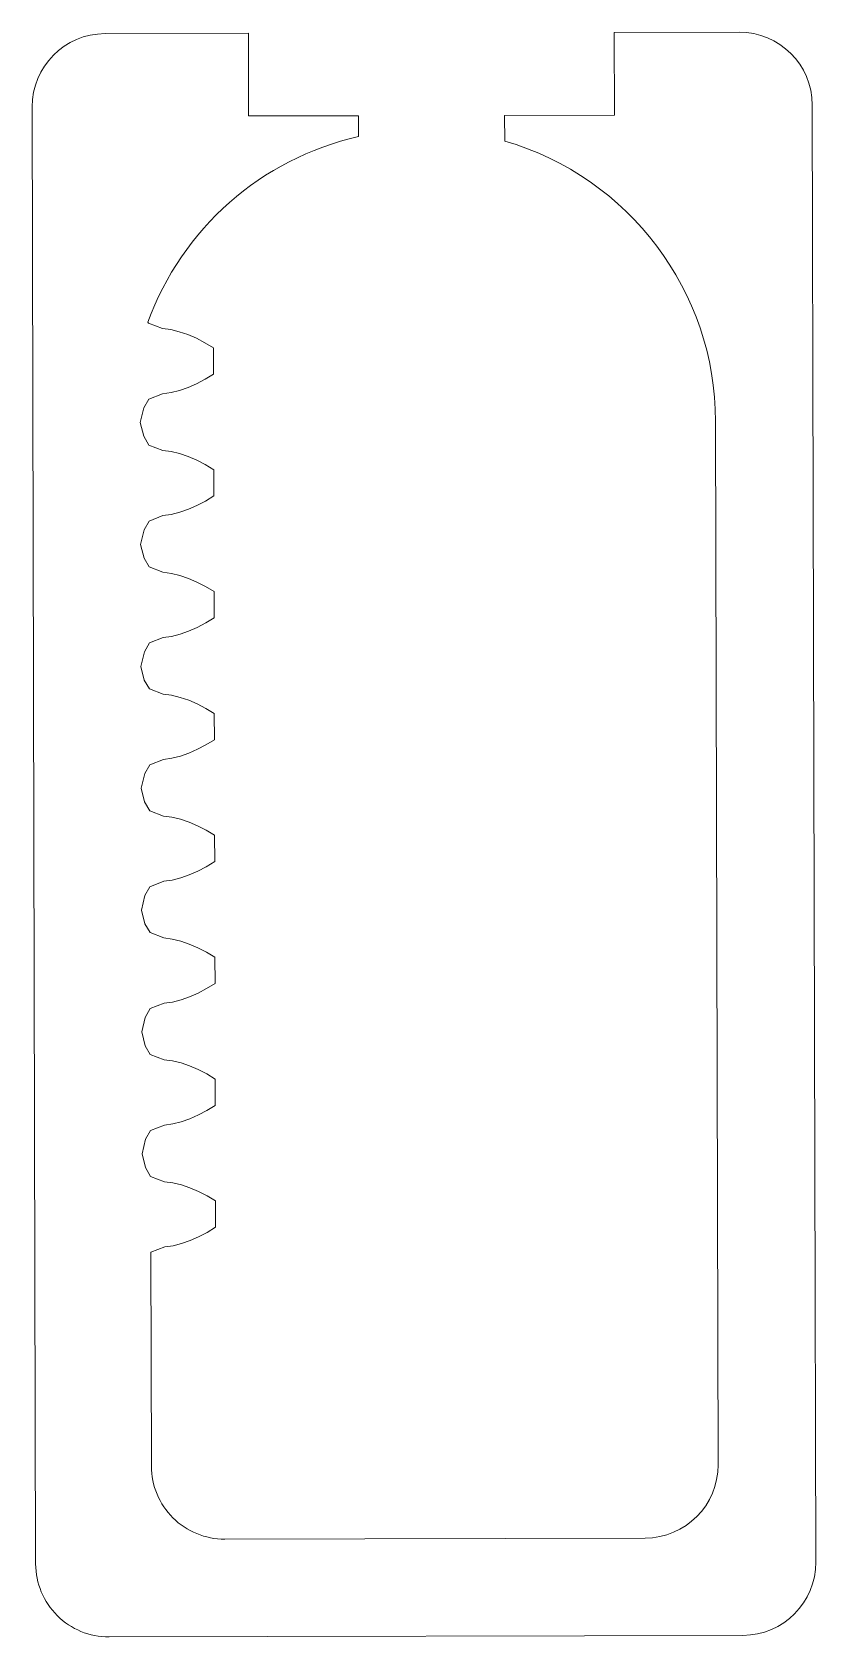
# Model space of a CAD drawing. Header units: millimetres. Extents: x 14.1 to 46.3, y 13.5 to 79.4.
import ezdxf

# ---------------------------------------------------------------- set-up
doc = ezdxf.new("R2010")
doc.units = ezdxf.units.MM
doc.linetypes.add('K5LT32768', pattern=[0])

msp = doc.modelspace()

# ---------------------------------------------------------------- linework, layer by layer
at = {"color": 7, "linetype": 'K5LT32768', "lineweight": 18}
for p, q in [((22.988, 79.301), (17.11, 79.287)), ((22.988, 79.301), (22.997, 75.91)), ((43.11, 79.35), (37.988, 79.338)), ((37.997, 75.946), (37.988, 79.338)), ((14.117, 76.279), (14.263, 16.506)), ((22.997, 75.91), (27.497, 75.921)), ((27.497, 75.921), (27.499, 75.062)), ((33.497, 75.935), (37.997, 75.946)), ((33.499, 74.881), (33.497, 75.935)), ((46.263, 16.584), (46.117, 76.357)), ((18.892, 67.407), (18.868, 67.448)), ((19.46, 67.189), (18.892, 67.407)), ((19.805, 67.144), (19.46, 67.189)), ((20.153, 67.058), (19.805, 67.144)), ((20.504, 66.938), (20.153, 67.058)), ((20.855, 66.787), (20.504, 66.938)), ((21.206, 66.607), (20.855, 66.787)), ((21.554, 66.398), (21.206, 66.607)), ((21.558, 65.319), (21.554, 66.398)), ((21.211, 65.109), (21.558, 65.319)), ((19.47, 64.513), (19.815, 64.56)), ((19.815, 64.56), (20.163, 64.649)), ((20.163, 64.649), (20.512, 64.772)), ((20.512, 64.772), (20.862, 64.926)), ((20.862, 64.926), (21.211, 65.109)), ((18.554, 63.329), (18.697, 63.929)), ((18.697, 63.929), (18.903, 64.291)), ((18.903, 64.291), (19.47, 64.513)), ((18.695, 62.768), (18.554, 63.329)), ((42.149, 63.387), (42.253, 20.574)), ((18.904, 62.407), (18.695, 62.768)), ((19.473, 62.189), (18.904, 62.407)), ((19.817, 62.144), (19.473, 62.189)), ((20.166, 62.058), (19.817, 62.144)), ((20.516, 61.938), (20.166, 62.058)), ((20.868, 61.787), (20.516, 61.938)), ((21.218, 61.607), (20.868, 61.787)), ((21.566, 61.398), (21.218, 61.607)), ((21.57, 60.319), (21.566, 61.398)), ((20.525, 59.772), (20.875, 59.926)), ((20.875, 59.926), (21.224, 60.109)), ((21.224, 60.109), (21.57, 60.319)), ((18.71, 58.929), (18.916, 59.291)), ((18.916, 59.291), (19.483, 59.513)), ((19.483, 59.513), (19.827, 59.56)), ((19.827, 59.56), (20.175, 59.649)), ((20.175, 59.649), (20.525, 59.772)), ((18.567, 58.329), (18.71, 58.929)), ((18.707, 57.768), (18.567, 58.329)), ((18.916, 57.407), (18.707, 57.768)), ((19.485, 57.189), (18.916, 57.407)), ((19.829, 57.144), (19.485, 57.189)), ((20.178, 57.058), (19.829, 57.144)), ((20.529, 56.938), (20.178, 57.058)), ((20.88, 56.787), (20.529, 56.938)), ((21.23, 56.607), (20.88, 56.787)), ((21.578, 56.398), (21.23, 56.607)), ((21.582, 55.319), (21.578, 56.398)), ((21.236, 55.109), (21.582, 55.319)), ((19.839, 54.56), (20.187, 54.649)), ((20.187, 54.649), (20.537, 54.772)), ((20.537, 54.772), (20.887, 54.926)), ((20.887, 54.926), (21.236, 55.109)), ((18.722, 53.929), (18.928, 54.291)), ((18.928, 54.291), (19.495, 54.513)), ((19.495, 54.513), (19.839, 54.56)), ((18.579, 53.329), (18.722, 53.929)), ((18.72, 52.768), (18.579, 53.329)), ((18.928, 52.407), (18.72, 52.768)), ((19.497, 52.189), (18.928, 52.407)), ((19.841, 52.144), (19.497, 52.189)), ((20.19, 52.058), (19.841, 52.144)), ((20.541, 51.938), (20.19, 52.058)), ((20.892, 51.787), (20.541, 51.938)), ((21.242, 51.607), (20.892, 51.787)), ((21.59, 51.398), (21.242, 51.607)), ((21.594, 50.319), (21.59, 51.398)), ((20.899, 49.926), (21.248, 50.109)), ((21.248, 50.109), (21.594, 50.319)), ((18.94, 49.291), (19.507, 49.513)), ((19.507, 49.513), (19.851, 49.56)), ((19.851, 49.56), (20.199, 49.649)), ((20.199, 49.649), (20.549, 49.772)), ((20.549, 49.772), (20.899, 49.926)), ((18.591, 48.33), (18.734, 48.929)), ((18.734, 48.929), (18.94, 49.291)), ((18.732, 47.768), (18.591, 48.33)), ((18.941, 47.407), (18.732, 47.768)), ((19.509, 47.189), (18.941, 47.407)), ((19.854, 47.144), (19.509, 47.189)), ((20.202, 47.058), (19.854, 47.144)), ((20.553, 46.938), (20.202, 47.058)), ((20.904, 46.787), (20.553, 46.938)), ((21.255, 46.607), (20.904, 46.787)), ((21.603, 46.398), (21.255, 46.607)), ((21.607, 45.319), (21.603, 46.398)), ((20.211, 44.649), (20.561, 44.772)), ((20.561, 44.772), (20.911, 44.926)), ((20.911, 44.926), (21.26, 45.109)), ((21.26, 45.109), (21.607, 45.319)), ((18.746, 43.929), (18.952, 44.291)), ((18.952, 44.291), (19.519, 44.513)), ((19.519, 44.513), (19.863, 44.56)), ((19.863, 44.56), (20.211, 44.649)), ((18.603, 43.33), (18.746, 43.929)), ((18.744, 42.768), (18.603, 43.33)), ((18.953, 42.407), (18.744, 42.768)), ((19.521, 42.189), (18.953, 42.407)), ((19.866, 42.144), (19.521, 42.189)), ((20.215, 42.058), (19.866, 42.144)), ((20.565, 41.938), (20.215, 42.058)), ((20.916, 41.787), (20.565, 41.938)), ((21.267, 41.607), (20.916, 41.787)), ((21.615, 41.399), (21.267, 41.607)), ((21.619, 40.319), (21.615, 41.399)), ((21.272, 40.109), (21.619, 40.319)), ((18.965, 39.291), (19.532, 39.513)), ((19.532, 39.513), (19.876, 39.56)), ((19.876, 39.56), (20.224, 39.649)), ((20.224, 39.649), (20.573, 39.772)), ((20.573, 39.772), (20.923, 39.926)), ((20.923, 39.926), (21.272, 40.109)), ((18.616, 38.33), (18.759, 38.929)), ((18.759, 38.929), (18.965, 39.291)), ((18.756, 37.768), (18.616, 38.33)), ((18.965, 37.407), (18.756, 37.768)), ((19.534, 37.189), (18.965, 37.407)), ((19.878, 37.144), (19.534, 37.189)), ((20.227, 37.058), (19.878, 37.144)), ((20.577, 36.938), (20.227, 37.058)), ((20.929, 36.787), (20.577, 36.938)), ((21.279, 36.607), (20.929, 36.787)), ((21.627, 36.399), (21.279, 36.607)), ((21.631, 35.319), (21.627, 36.399)), ((20.586, 34.772), (20.936, 34.926)), ((20.936, 34.926), (21.285, 35.109)), ((21.285, 35.109), (21.631, 35.319)), ((18.771, 33.929), (18.977, 34.291)), ((18.977, 34.291), (19.544, 34.513)), ((19.544, 34.513), (19.888, 34.56)), ((19.888, 34.56), (20.236, 34.649)), ((20.236, 34.649), (20.586, 34.772)), ((18.628, 33.33), (18.771, 33.929)), ((18.769, 32.768), (18.628, 33.33)), ((18.977, 32.407), (18.769, 32.768)), ((19.546, 32.189), (18.977, 32.407)), ((19.89, 32.144), (19.546, 32.189)), ((20.239, 32.058), (19.89, 32.144)), ((20.59, 31.938), (20.239, 32.058)), ((20.941, 31.787), (20.59, 31.938)), ((21.291, 31.607), (20.941, 31.787)), ((21.639, 31.399), (21.291, 31.607)), ((21.643, 30.32), (21.639, 31.399)), ((21.297, 30.109), (21.643, 30.32)), ((19.9, 29.56), (20.248, 29.649)), ((20.248, 29.649), (20.598, 29.772)), ((20.598, 29.772), (20.948, 29.926)), ((20.948, 29.926), (21.297, 30.109)), ((18.989, 29.291), (19.556, 29.513)), ((19.01, 20.518), (18.989, 29.291)), ((19.556, 29.513), (19.9, 29.56)), ((22.018, 17.525), (39.261, 17.567)), ((43.271, 13.577), (17.271, 13.513))]:
    msp.add_line(p, q, dxfattribs=at)
for centre, radius, start, end in [((17.117, 76.287), 3, 90.1401, 180.1401), ((43.117, 76.35), 3, 0.1401, 90.1401), ((30.149, 63.358), 12, 102.75874, 160.06913), ((30.149, 63.358), 12, 0.1401, 73.78801), ((22.01, 20.525), 3, 180.1401, 270.1401), ((39.253, 20.567), 3, 270.1401, 0.1401), ((17.263, 16.513), 3, 180.1401, 270.1401), ((43.263, 16.577), 3, 270.1401, 0.1401)]:
    msp.add_arc(centre, radius, start, end, dxfattribs=at)

doc.saveas('drawing.dxf')
